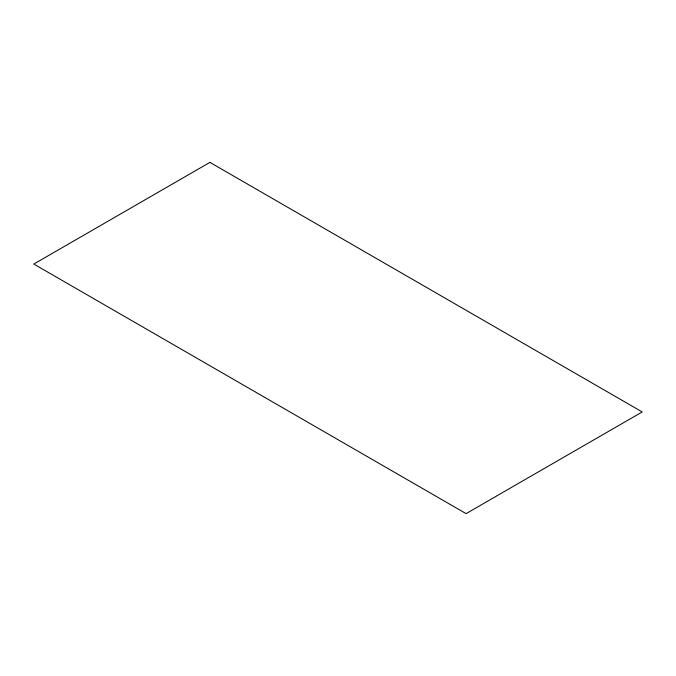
<?xml version="1.0" encoding="UTF-8"?>
<svg xmlns="http://www.w3.org/2000/svg" width="676" height="676" viewBox="0 0 676 676"><rect width="100%" height="100%" fill="white"/><g stroke="black" fill="none" stroke-linecap="round" stroke-linejoin="round"><path stroke-width="1.01" d="M209.915 162.375L33.8 264.054L466.085 513.625L642.2 411.946L209.915 162.375"/></g></svg>
